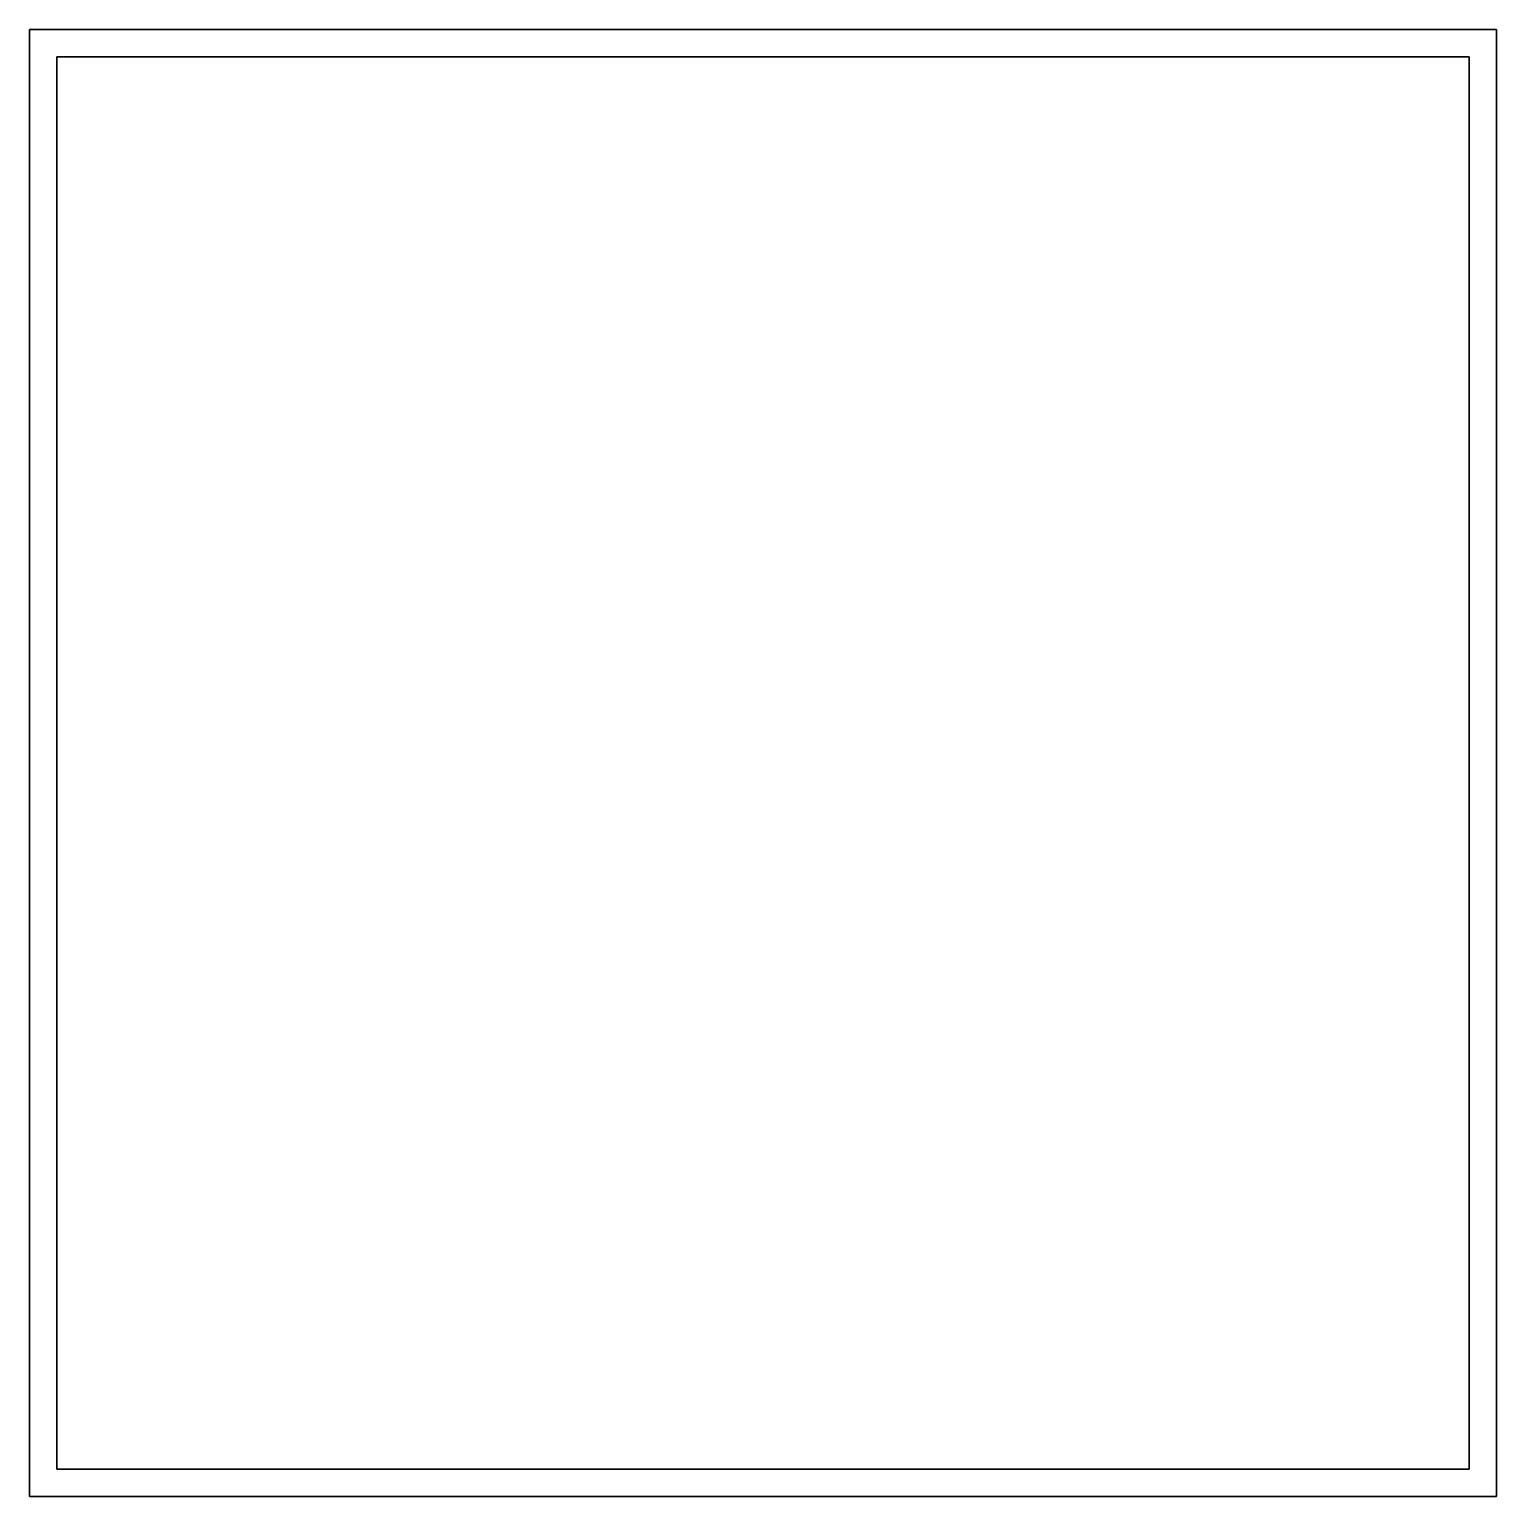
# Model space of a CAD drawing. Extents: x 68 to 228, y 25 to 185.
import ezdxf

# ---------------------------------------------------------------- set-up
doc = ezdxf.new("R2010")
doc.units = 0

msp = doc.modelspace()

# ---------------------------------------------------------------- linework, layer by layer
at = {"color": 7, "lineweight": 35}
for p, q in [((68.5, 185), (228.5, 185)), ((68.5, 25), (68.5, 185)), ((228.5, 185), (228.5, 25)), ((71.5, 28), (71.5, 182)), ((71.5, 182), (225.5, 182)), ((225.5, 182), (225.5, 28)), ((225.5, 28), (71.5, 28)), ((228.5, 25), (68.5, 25))]:
    msp.add_line(p, q, dxfattribs=at)

doc.saveas('drawing.dxf')
